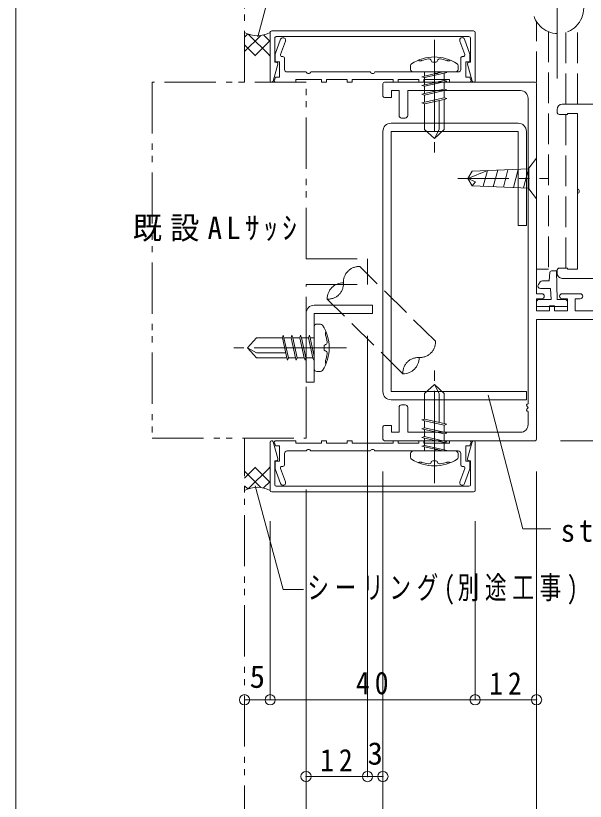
# Model space of a CAD drawing. Units: millimetres at full size, sheet at 1:2. Extents: x -822 to 1661, y 616 to 1163.
# Drawn here: x 17.6 to 128.7, y 805.7 to 959 of the extents above; entities that cross this region are included whole.
import ezdxf
from ezdxf.enums import TextEntityAlignment as Align

# ---------------------------------------------------------------- set-up
doc = ezdxf.new("R2010")
doc.units = ezdxf.units.MM
doc.header["$LTSCALE"] = 2
doc.header["$PDMODE"] = 32
doc.header["$PDSIZE"] = 2
for name, pattern in [('CHAIN1', [8, 5, -1, 1, -1]), ('CHAIN2', [12, 9, -1, 1, -1]), ('DASHED3', [4, 3, -1]), ('DOUBLE_CHAIN1', [8.8, 5, -1, 0.6, -0.6, 0.6, -1]), ('DOUBLE_CHAIN2', [12.8, 9, -1, 0.6, -0.6, 0.6, -1])]:
    doc.linetypes.add(name, pattern=pattern)
for name, color, linetype, lineweight in [('0-0_free', 7, 'Continuous', 15), ('1-8_kanamono', 6, 'Continuous', 9), ('2-0_0', 2, 'DOUBLE_CHAIN1', 15), ('2-1_20_図枠', 7, 'Continuous', 15), ('2-2_22_配置点', 6, 'Continuous', 9), ('2-4_ADD_LINE', 3, 'Continuous', 9), ('2-7_01_躯体', 6, 'Continuous', 9), ('F-E', 5, 'Continuous', 9)]:
    doc.layers.add(name, color=color, linetype=linetype, lineweight=lineweight)
doc.styles.add('ＭＳ ゴシック', font='')
doc.styles.get('ＭＳ ゴシック').set_extended_font_data('MS Gothic')

# ---------------------------------------------------------------- blocks, each defined once
blk = doc.blocks.new('ANE605n.')
at = {"layer": '0-0_free'}
for p, q in [((0.36, 165.95), (4.71, 154)), ((20, 154), (4.71, 154)), ((84, 174), (6, 174)), ((20, 94), (20, 154)), ((84, 174), (84, 164)), ((184, 164), (84, 164)), ((204, 174), (204, 164)), ((284, 164), (204, 164)), ((304, 174), (304, 164)), ((364, 164), (304, 164)), ((364, 164), (464, 164)), ((464, 174), (464, 164)), ((464, 174), (484, 174)), ((484, 174), (484, 164)), ((484, 164), (564, 164)), ((564, 174), (584, 174)), ((564, 174), (564, 164)), ((584, 174), (584, 164)), ((584, 164), (684, 164)), ((684, 174), (762, 174)), ((684, 174), (684, 164)), ((748, 94), (748, 154)), ((748, 154), (763.29, 154)), ((767.64, 165.95), (763.29, 154)), ((40, 80), (40, 124)), ((124.83, 134), (50, 134)), ((374.83, 134), (143.17, 134)), ((393.17, 134), (624.83, 134)), ((643.17, 134), (718, 134)), ((728, 80), (728, 124)), ((4, 94), (4, 64)), ((20, 94), (4, 94)), ((748, 94), (764, 94)), ((764, 94), (764, 64)), ((4, 64), (24.9, 6.58)), ((43.69, 13.42), (24.57, 65.95)), ((34, 74), (30.21, 74)), ((724.31, 13.42), (743.43, 65.95)), ((734, 74), (737.79, 74)), ((764, 64), (743.1, 6.58))]:
    blk.add_line(p, q, dxfattribs=at)
for points in [[(204, 174), (184, 174), (184, 164)], [(304, 174), (284, 174), (284, 164)]]:
    blk.add_lwpolyline(points, dxfattribs=at)
for centre, radius, start, end in [((6, 168), 6, 90, 200), ((762, 168), 6, 340, 90), ((50, 124), 10, 90, 180), ((134, 130), 10, 23.57818, 156.42182), ((384, 130), 10, 23.57818, 156.42182), ((634, 130), 10, 23.57818, 156.42182), ((718, 124), 10, 0, 90), ((30.21, 68), 6, 90, 200), ((34, 80), 6, 270, 0), ((734, 80), 6, 180, 270), ((737.79, 68), 6, 340, 90), ((34.3, 10), 10, 200, 20), ((733.7, 10), 10, 160, 340)]:
    blk.add_arc(centre, radius, start, end, dxfattribs=at)
blk = doc.blocks.new('ANE606n.')
at = {"layer": '0-0_free'}
for p, q in [((0, 6), (0, 194.31)), ((29.61, 130.13), (11.17, 195.85)), ((770.39, 130.13), (788.83, 195.85)), ((788.83, 195.85), (790, 200)), ((800, 6), (800, 194.31)), ((18, 122), (18, 28)), ((24, 122), (18, 122)), ((776, 122), (782, 122)), ((782, 122), (782, 28)), ((6, 0), (794, 0)), ((24, 22), (776, 22))]:
    blk.add_line(p, q, dxfattribs=at)
for centre, radius, start, end in [((5.69, 194.31), 5.69, 15.67705, 180), ((794.31, 194.31), 5.69, 0, 164.32295), ((24, 128), 6, 270, 20.77483), ((776, 128), 6, 159.22517, 270), ((6, 6), 6, 180, 270), ((24, 28), 6, 180, 270), ((776, 28), 6, 270, 0), ((794, 6), 6, 270, 0)]:
    blk.add_arc(centre, radius, start, end, dxfattribs=at)

msp = doc.modelspace()

# ---------------------------------------------------------------- linework, layer by layer
at = {"layer": '1-8_kanamono', "color": 134}
msp.add_lwpolyline([(109.774, 884.919), (116.536, 858.86), (121.979, 858.86)], dxfattribs=at)
at = {"layer": '2-0_0'}
for p, q in [((62.216, 946.052), (62.216, 1061.955)), ((74.216, 911.552), (74.216, 946.052)), ((74.216, 911.552), (86.216, 911.552)), ((86.216, 906.552), (86.216, 911.552)), ((74.216, 906.552), (86.216, 906.552)), ((74.216, 876.552), (74.216, 906.552)), ((44.216, 876.552), (74.216, 876.552)), ((62.216, 745.932), (62.216, 876.552))]:
    msp.add_line(p, q, dxfattribs=at)
msp.add_lwpolyline([(74.216, 946.052), (44.216, 946.052), (44.216, 876.552)], dxfattribs=at)
at = {"layer": '2-1_20_図枠', "color": 3, "lineweight": 9}
msp.add_line((123.216, 1027.359), (123.216, 946.752), dxfattribs=at)
at = {"layer": '2-1_20_図枠', "color": 1, "linetype": 'DASHED3', "lineweight": 9}
for p, q in [((119.216, 946.052), (119.216, 957.832)), ((127.216, 941.752), (127.216, 957.312)), ((121.516, 955.932), (121.516, 909.552)), ((124.916, 941.752), (124.916, 955.792)), ((124.916, 909.752), (124.916, 939.752)), ((119.216, 909.552), (121.516, 909.552))]:
    msp.add_line(p, q, dxfattribs=at)
at = {"layer": '2-1_20_図枠'}
for p, q in [((89.216, 943.352), (89.216, 945.752)), ((89.516, 946.052), (118.916, 946.052)), ((119.216, 945.752), (119.216, 904.752)), ((90.866, 944.402), (92.366, 944.402)), ((90.866, 943.052), (90.866, 944.402)), ((92.366, 939.552), (92.366, 944.402)), ((94.066, 944.402), (116.066, 944.402)), ((94.066, 939.552), (94.066, 944.402)), ((90.866, 943.052), (89.516, 943.052)), ((117.566, 942.902), (117.566, 883.272)), ((124.216, 941.752), (212.216, 941.752)), ((123.216, 940.252), (123.216, 940.752)), ((92.866, 939.052), (93.566, 939.052)), ((125.216, 939.752), (123.716, 939.752)), ((125.216, 939.952), (125.216, 939.752)), ((125.216, 939.952), (127.216, 939.952)), ((127.216, 939.952), (127.216, 925.212)), ((127.216, 909.552), (127.216, 924.292)), ((125.216, 909.752), (123.716, 909.752)), ((121.776, 908.972), (121.696, 907.252)), ((122.236, 909.252), (123.076, 909.252)), ((123.216, 903.652), (123.076, 909.252)), ((123.216, 908.752), (123.216, 909.252)), ((119.576, 906.552), (119.936, 907.052)), ((120.336, 907.252), (121.696, 907.252)), ((124.216, 907.752), (212.216, 907.752)), ((119.976, 905.752), (121.956, 905.752)), ((121.956, 905.752), (122.036, 903.652)), ((120.216, 904.752), (119.216, 904.752)), ((119.216, 903.752), (119.216, 901.402)), ((120.216, 903.752), (119.216, 903.752)), ((122.036, 903.652), (119.716, 903.652)), ((124.716, 903.652), (123.216, 903.652)), ((127.716, 904.752), (124.216, 904.752)), ((125.216, 903.752), (124.216, 903.752)), ((125.216, 903.752), (125.216, 901.402)), ((126.716, 903.752), (126.716, 901.402)), ((127.716, 903.752), (126.716, 903.752)), ((125.216, 902.252), (119.216, 902.252)), ((121.716, 902.402), (121.716, 901.402)), ((122.716, 902.402), (121.716, 902.402)), ((122.716, 902.402), (122.716, 901.402)), ((121.716, 901.402), (119.216, 901.402)), ((125.216, 901.402), (122.716, 901.402)), ((132.716, 901.402), (126.716, 901.402)), ((133.916, 899.752), (119.216, 899.752)), ((119.216, 899.752), (119.216, 876.352)), ((92.366, 882.552), (92.366, 877.702)), ((92.866, 883.052), (93.566, 883.052)), ((94.066, 882.552), (94.066, 877.702)), ((117.566, 881.752), (117.566, 879.202)), ((90.866, 879.052), (89.516, 879.052)), ((90.866, 879.052), (90.866, 877.702)), ((89.216, 878.752), (89.216, 876.352)), ((92.366, 877.702), (90.866, 877.702)), ((116.066, 877.702), (94.066, 877.702)), ((118.916, 876.052), (89.516, 876.052))]:
    msp.add_line(p, q, dxfattribs=at)
at = {"layer": '2-1_20_図枠', "linetype": 'DOUBLE_CHAIN2'}
msp.add_line((127.216, 939.952), (127.216, 909.552), dxfattribs=at)
at = {"layer": '2-1_20_図枠', "color": 5, "lineweight": 9}
for p, q in [((115.616, 936.452), (115.616, 918.052)), ((117.216, 936.452), (117.216, 918.052)), ((117.216, 918.052), (115.616, 918.052))]:
    msp.add_line(p, q, dxfattribs=at)
at = {"layer": '2-1_20_図枠', "color": 6, "lineweight": 9}
for p, q in [((119.216, 931.252), (117.716, 929.252)), ((119.216, 931.252), (119.216, 923.252)), ((119.216, 930.852), (119.216, 923.652)), ((109.616, 928.806), (105.776, 927.252)), ((105.776, 927.252), (106.608, 928.692)), ((106.608, 928.692), (117.716, 929.115)), ((109.616, 928.806), (108.792, 925.729)), ((110.76, 925.654), (111.625, 928.883)), ((112.727, 925.579), (113.633, 928.959)), ((114.695, 925.504), (115.641, 929.036)), ((116.662, 925.429), (117.649, 929.112)), ((117.716, 929.252), (117.716, 925.252)), ((105.776, 927.252), (107.31, 926.6)), ((105.776, 927.252), (106.608, 925.812)), ((107.31, 926.6), (106.608, 925.812)), ((106.608, 925.812), (117.716, 925.389)), ((117.716, 925.252), (119.216, 923.252))]:
    msp.add_line(p, q, dxfattribs=at)
at = {"layer": '2-1_20_図枠', "color": 6, "linetype": 'CHAIN1', "lineweight": 9}
msp.add_line((103.81, 927.252), (121.48, 927.252), dxfattribs=at)
at = {"layer": '2-1_20_図枠'}
msp.add_lwpolyline([(125.216, 909.752), (125.216, 909.552), (127.216, 909.552)], dxfattribs=at)
at = {"layer": '2-1_20_図枠', "color": 1, "linetype": 'DASHED3', "lineweight": 9}
msp.add_circle((123.416, 960.552), 5, dxfattribs=at)
at = {"layer": '2-1_20_図枠'}
for centre, radius, start, end in [((89.516, 945.752), 0.3, 90, 180), ((118.916, 945.752), 0.3, 0, 90), ((89.516, 943.352), 0.3, 180, 270), ((116.066, 942.902), 1.5, 0, 90), ((124.216, 940.752), 1, 90, 180), ((123.716, 940.252), 0.5, 180, 270), ((92.866, 939.552), 0.5, 180, 270), ((93.566, 939.552), 0.5, 270, 0), ((127.016, 924.752), 0.5, 293.58, 66.42), ((123.716, 909.252), 0.5, 90, 180), ((122.236, 908.752), 0.5, 90, 154.21), ((124.216, 908.752), 1, 180, 270), ((119.976, 906.252), 0.5, 143.97, 270), ((120.336, 906.752), 0.5, 90, 143.97), ((119.716, 903.152), 0.5, 90, 180), ((120.216, 904.252), 0.5, 270, 90), ((124.216, 904.252), 0.5, 90, 270), ((124.716, 903.152), 0.5, 0, 90), ((127.716, 904.252), 0.5, 270, 90), ((92.866, 882.552), 0.5, 90, 180), ((93.566, 882.552), 0.5, 0, 90), ((117.566, 882.972), 0.3, 90, 246.42), ((117.566, 882.052), 0.3, 113.58, 270), ((117.366, 882.512), 0.2, 293.58, 66.42), ((89.516, 878.752), 0.3, 90, 180), ((116.066, 879.202), 1.5, 270, 0), ((89.516, 876.352), 0.3, 180, 270), ((118.916, 876.352), 0.3, 270, 0)]:
    msp.add_arc(centre, radius, start, end, dxfattribs=at)
at = {"layer": '2-1_20_図枠', "color": 5, "lineweight": 9}
msp.add_arc((115.616, 936.452), 1.6, 0, 90, dxfattribs=at)
at = {"layer": '2-2_22_配置点', "color": 5}
for p, q in [((115.616, 938.052), (90.816, 938.052)), ((89.216, 885.652), (89.216, 936.452)), ((90.816, 885.652), (90.816, 936.452)), ((115.616, 936.452), (90.816, 936.452)), ((75.816, 902.502), (87.216, 902.502)), ((87.216, 900.902), (87.216, 902.502)), ((87.216, 900.902), (75.816, 900.902)), ((75.816, 900.902), (75.816, 887.502)), ((117.216, 885.652), (90.816, 885.652)), ((117.216, 884.052), (117.216, 885.652)), ((90.816, 884.052), (117.216, 884.052))]:
    msp.add_line(p, q, dxfattribs=at)
at = {"layer": '2-2_22_配置点', "color": 5, "linetype": 'DASHED3'}
for p, q in [((99.493, 895.472), (84.69, 910.067)), ((93.129, 889.108), (78.326, 903.703))]:
    msp.add_line(p, q, dxfattribs=at)
at = {"layer": '2-2_22_配置点'}
for p, q in [((77.038, 898.825), (76.303, 898.825)), ((75.816, 898.338), (75.816, 890.066)), ((78.103, 897.349), (78.085, 897.322)), ((62.816, 894.202), (64.568, 896.148)), ((69.614, 896.148), (64.568, 896.148)), ((69.614, 896.148), (70.465, 892.255)), ((69.913, 896.148), (70.764, 892.255)), ((71.317, 896.148), (69.913, 896.148)), ((71.317, 896.148), (72.168, 892.255)), ((71.616, 896.148), (72.467, 892.255)), ((73.02, 896.148), (71.616, 896.148)), ((73.02, 896.148), (73.169, 896.635)), ((73.02, 896.148), (73.872, 892.255)), ((73.169, 896.635), (73.319, 896.148)), ((73.319, 896.148), (74.17, 892.255)), ((74.723, 896.148), (73.319, 896.148)), ((74.723, 896.148), (74.873, 896.635)), ((74.723, 896.148), (75.575, 892.255)), ((74.873, 896.635), (75.022, 896.148)), ((75.022, 896.148), (75.816, 892.517)), ((75.816, 896.148), (75.022, 896.148)), ((78, 897.01), (78.014, 896.792)), ((64.568, 893.229), (62.816, 894.202)), ((62.816, 894.202), (64.568, 892.255)), ((77.734, 894.494), (77.734, 893.91)), ((78.032, 894.814), (77.929, 894.775)), ((70.252, 893.229), (64.568, 893.229)), ((77.929, 893.629), (78.032, 893.59)), ((70.465, 892.255), (64.568, 892.255)), ((72.168, 892.255), (70.764, 892.255)), ((73.872, 892.255), (72.467, 892.255)), ((74.021, 891.769), (73.872, 892.255)), ((74.17, 892.255), (74.021, 891.769)), ((75.575, 892.255), (74.17, 892.255)), ((75.724, 891.769), (75.575, 892.255)), ((75.816, 892.069), (75.724, 891.769)), ((78, 891.394), (78.014, 891.612)), ((78.103, 891.054), (78.085, 891.081)), ((77.038, 889.579), (76.303, 889.579))]:
    msp.add_line(p, q, dxfattribs=at)
at = {"layer": '2-2_22_配置点', "linetype": 'CHAIN2'}
msp.add_line((82.102, 894.202), (59.359, 894.202), dxfattribs=at)
at = {"layer": '2-2_22_配置点', "color": 5}
msp.add_lwpolyline([(74.216, 900.902), (74.216, 887.502), (75.816, 887.502)], dxfattribs=at)
at = {"layer": '2-2_22_配置点'}
for points in [[(69.614, 896.148), (69.763, 896.635), (69.913, 896.148)], [(71.317, 896.148), (71.466, 896.635), (71.616, 896.148)], [(70.764, 892.255), (70.615, 891.769), (70.465, 892.255)], [(72.467, 892.255), (72.318, 891.769), (72.168, 892.255)]]:
    msp.add_lwpolyline(points, dxfattribs=at)
at = {"layer": '2-2_22_配置点', "color": 5}
for centre, start, end in [((90.816, 936.452), 90, 180), ((75.816, 900.902), 90, 180), ((90.816, 885.652), 180, 270)]:
    msp.add_arc(centre, 1.6, start, end, dxfattribs=at)
at = {"layer": '2-2_22_配置点', "color": 5, "linetype": 'DASHED3'}
for centre, radius, start, end in [((84.594, 906.981), 3.087, 88.21138, 181.78679), ((78.522, 906.689), 2.992, 266.2429, 3.75621), ((81.51, 903.701), 3.184, 90.03918, 179.9617), ((96.408, 895.376), 3.087, 268.21321, 1.78862), ((96.115, 889.304), 2.992, 86.24379, 183.7571), ((93.127, 892.292), 3.184, 270.0383, 359.96082)]:
    msp.add_arc(centre, radius, start, end, dxfattribs=at)
at = {"layer": '2-2_22_配置点'}
for centre, radius, start, end in [((76.303, 898.338), 0.487, 90, 180), ((77.038, 898.338), 0.487, 36.72725, 90), ((70.59, 894.202), 8.146, 327.07889, 32.9211), ((78.499, 897.042), 0.5, 145.91008, 183.73288), ((78.513, 896.824), 0.5, 183.73288, 198.31367), ((70.59, 894.202), 7.846, 8.45389, 18.31367), ((78.034, 894.494), 0.3, 110.56798, 180), ((77.856, 895.282), 0.5, 290.56799, 8.45389), ((78.034, 893.91), 0.3, 180, 249.43199), ((77.856, 893.122), 0.5, 351.54608, 69.43199), ((70.59, 894.202), 7.846, 341.68631, 351.5461), ((78.499, 891.362), 0.5, 176.26709, 214.08989), ((78.513, 891.579), 0.5, 161.68631, 176.26711), ((76.303, 890.066), 0.487, 180, 270), ((77.038, 890.066), 0.487, 270, 323.27272)]:
    msp.add_arc(centre, radius, start, end, dxfattribs=at)
at = {"layer": '2-4_ADD_LINE'}
for p, q in [((86.216, 810.482), (86.216, 896.502)), ((167.964, 876.052), (123.861, 876.052)), ((89.216, 796.414), (89.216, 870.052)), ((119.216, 779.414), (119.216, 870.052)), ((74.216, 762.414), (74.216, 866.502)), ((67.216, 825.482), (67.216, 860.352)), ((107.216, 825.482), (107.216, 860.352)), ((62.216, 825.482), (67.216, 825.482)), ((67.216, 825.482), (107.216, 825.482)), ((107.216, 825.482), (119.216, 825.482)), ((86.216, 810.482), (74.216, 810.482)), ((89.216, 810.482), (86.216, 810.482))]:
    msp.add_line(p, q, dxfattribs=at)
at = {"layer": '2-4_ADD_LINE', "color": 134}
for points in [[(64.792, 954.896), (70.214, 975.131), (74.241, 975.131)], [(64.305, 867.225), (69.727, 846.99), (73.753, 846.99)]]:
    msp.add_lwpolyline(points, dxfattribs=at)
at = {"layer": '2-4_ADD_LINE', "color": 5}
for p in [(62.216, 825.482), (67.216, 825.482), (107.216, 825.482), (119.216, 825.482), (74.216, 810.482), (86.216, 810.482), (89.216, 810.482)]:
    msp.add_point(p, dxfattribs=at)
at = {"layer": '2-7_01_躯体', "color": 4, "lineweight": 5}
for p, q in [((62.842, 955.473), (62.216, 954.847)), ((65.374, 955.177), (62.216, 952.019)), ((67.191, 951.192), (62.949, 955.435)), ((67.216, 954.191), (64.218, 951.192)), ((67.216, 953.995), (65.936, 955.276)), ((64.363, 951.192), (62.216, 953.339)), ((67.216, 951.362), (67.047, 951.192)), ((64.363, 870.911), (62.216, 868.765)), ((65.374, 866.927), (62.216, 870.085)), ((67.191, 870.911), (62.949, 866.669)), ((67.216, 867.913), (64.218, 870.911)), ((67.216, 870.742), (67.047, 870.911)), ((67.216, 868.108), (65.936, 866.828)), ((62.842, 866.631), (62.216, 867.256))]:
    msp.add_line(p, q, dxfattribs=at)
at = {"layer": '2-7_01_躯体', "linetype": 'CHAIN2'}
for p, q in [((99.258, 954.338), (99.258, 931.595)), ((99.258, 867.766), (99.258, 890.509))]:
    msp.add_line(p, q, dxfattribs=at)
at = {"layer": '2-7_01_躯体'}
for p, q in [((96.111, 950.339), (96.138, 950.321)), ((96.451, 950.236), (96.668, 950.25)), ((98.646, 950.267), (98.685, 950.164)), ((98.966, 949.969), (99.55, 949.969)), ((99.831, 950.164), (99.87, 950.267)), ((102.066, 950.236), (101.848, 950.25)), ((102.406, 950.339), (102.379, 950.321)), ((94.635, 949.273), (94.635, 948.538)), ((95.122, 948.052), (103.394, 948.052)), ((97.312, 947.257), (100.943, 948.052)), ((97.312, 948.052), (97.312, 947.257)), ((101.691, 947.96), (101.205, 947.81)), ((101.391, 948.052), (101.691, 947.96)), ((103.881, 949.273), (103.881, 948.538)), ((96.825, 947.108), (97.312, 947.257)), ((97.312, 946.959), (96.825, 947.108)), ((97.312, 946.959), (101.205, 947.81)), ((97.312, 946.959), (97.312, 945.554)), ((97.312, 945.554), (101.205, 946.406)), ((101.205, 947.81), (101.205, 946.406)), ((101.205, 946.406), (101.691, 946.256)), ((96.825, 945.405), (97.312, 945.554)), ((97.312, 945.255), (96.825, 945.405)), ((97.312, 945.255), (101.205, 946.107)), ((97.312, 945.255), (97.312, 943.851)), ((101.691, 946.256), (101.205, 946.107)), ((101.205, 946.107), (101.205, 944.703)), ((97.312, 943.851), (101.205, 944.703)), ((97.312, 943.552), (101.205, 944.404)), ((97.312, 943.552), (97.312, 942.148)), ((101.205, 944.404), (101.205, 943)), ((97.312, 942.148), (101.205, 943)), ((97.312, 941.849), (101.205, 942.701)), ((97.312, 941.849), (97.312, 936.804)), ((100.231, 942.488), (100.231, 936.804)), ((101.205, 942.701), (101.205, 936.804)), ((99.258, 935.052), (97.312, 936.804)), ((100.231, 936.804), (99.258, 935.052)), ((99.258, 935.052), (101.205, 936.804)), ((99.258, 887.052), (97.312, 885.3)), ((100.231, 885.3), (99.258, 887.052)), ((99.258, 887.052), (101.205, 885.3)), ((97.312, 880.255), (97.312, 885.3)), ((100.231, 879.616), (100.231, 885.3)), ((101.205, 879.403), (101.205, 885.3)), ((97.312, 880.255), (101.205, 879.403)), ((97.312, 879.956), (101.205, 879.104)), ((97.312, 878.551), (97.312, 879.956)), ((101.205, 877.7), (101.205, 879.104)), ((97.312, 878.551), (101.205, 877.7)), ((97.312, 878.253), (101.205, 877.401)), ((97.312, 876.848), (97.312, 878.253)), ((101.205, 875.997), (101.205, 877.401)), ((97.312, 876.848), (96.825, 876.699)), ((96.825, 876.699), (97.312, 876.549)), ((97.312, 876.848), (101.205, 875.997)), ((97.312, 876.549), (101.205, 875.698)), ((97.312, 875.145), (97.312, 876.549)), ((101.691, 875.847), (101.205, 875.997)), ((101.205, 875.698), (101.691, 875.847)), ((97.312, 875.145), (96.825, 874.996)), ((96.825, 874.996), (97.312, 874.846)), ((97.312, 875.145), (101.205, 874.294)), ((97.312, 874.846), (100.943, 874.052)), ((97.312, 874.052), (97.312, 874.846)), ((101.205, 874.294), (101.205, 875.698)), ((101.691, 874.144), (101.205, 874.294)), ((94.635, 872.83), (94.635, 873.565)), ((95.122, 874.052), (103.394, 874.052)), ((101.391, 874.052), (101.691, 874.144)), ((103.881, 872.83), (103.881, 873.565)), ((96.111, 871.765), (96.138, 871.783)), ((96.451, 871.868), (96.668, 871.854)), ((98.646, 871.836), (98.685, 871.94)), ((98.966, 872.134), (99.55, 872.134)), ((99.831, 871.94), (99.87, 871.836)), ((102.066, 871.868), (101.848, 871.854)), ((102.406, 871.765), (102.379, 871.783))]:
    msp.add_line(p, q, dxfattribs=at)
for points in [[(97.312, 943.552), (96.825, 943.702), (97.312, 943.851)], [(101.205, 944.703), (101.691, 944.553), (101.205, 944.404)], [(97.312, 941.849), (96.825, 941.999), (97.312, 942.148)], [(101.205, 943), (101.691, 942.85), (101.205, 942.701)], [(97.312, 880.255), (96.825, 880.105), (97.312, 879.956)], [(101.205, 879.104), (101.691, 879.254), (101.205, 879.403)], [(97.312, 878.551), (96.825, 878.402), (97.312, 878.253)], [(101.205, 877.401), (101.691, 877.55), (101.205, 877.7)]]:
    msp.add_lwpolyline(points, dxfattribs=at)
at = {"layer": '2-7_01_躯体', "color": 4, "lineweight": 5}
for centre, start, end in [((64.716, 960.52), 242.33334, 297.66664), ((64.716, 861.583), 62.33336, 117.66666)]:
    msp.add_arc(centre, 5.384, start, end, dxfattribs=at)
at = {"layer": '2-7_01_躯体'}
for centre, radius, start, end in [((99.258, 942.826), 8.146, 57.07889, 122.9211), ((95.122, 949.273), 0.487, 126.72725, 180), ((96.418, 950.735), 0.5, 235.91008, 273.73288), ((96.636, 950.749), 0.5, 273.73288, 288.31367), ((99.258, 942.826), 7.846, 98.45389, 108.31367), ((98.178, 950.092), 0.5, 20.56799, 98.45389), ((98.966, 950.269), 0.3, 200.56798, 270), ((99.55, 950.269), 0.3, 270, 339.43199), ((100.338, 950.092), 0.5, 81.54608, 159.43199), ((99.258, 942.826), 7.846, 71.68631, 81.5461), ((101.881, 950.749), 0.5, 251.68631, 266.26711), ((102.098, 950.735), 0.5, 266.26709, 304.08989), ((103.394, 949.273), 0.487, 0, 53.27272), ((95.122, 948.538), 0.487, 180, 270), ((103.394, 948.538), 0.487, 270, 0), ((95.122, 873.565), 0.487, 90, 180), ((95.122, 872.83), 0.487, 180, 233.27275), ((103.394, 873.565), 0.487, 0, 90), ((103.394, 872.83), 0.487, 306.72728, 0), ((99.258, 879.278), 8.146, 237.0789, 302.92111), ((96.418, 871.369), 0.5, 86.26712, 124.08992), ((96.636, 871.355), 0.5, 71.68633, 86.26712), ((99.258, 879.278), 7.846, 251.68633, 261.54611), ((98.178, 872.012), 0.5, 261.54611, 339.43201), ((98.966, 871.834), 0.3, 90, 159.43202), ((99.55, 871.834), 0.3, 20.56801, 90), ((100.338, 872.012), 0.5, 200.56801, 278.45392), ((99.258, 879.278), 7.846, 278.4539, 288.31369), ((101.881, 871.355), 0.5, 93.73289, 108.31369), ((102.098, 871.369), 0.5, 55.91011, 93.73291)]:
    msp.add_arc(centre, radius, start, end, dxfattribs=at)
at = {"layer": 'F-E'}
msp.add_line((17.557, 616.22), (17.557, 1162.545), dxfattribs=at)

# ---------------------------------------------------------------- block references
at = {"layer": '2-7_01_躯体', "xscale": 0.05, "rotation": 180}
for name, p, yscale in [('ANE606n.', (107.216, 956.052), 0.05), ('ANE605n.', (106.416, 954.752), 0.05), ('ANE606n.', (107.216, 866.052), -0.05), ('ANE605n.', (106.416, 867.352), -0.05)]:
    msp.add_blockref(name, p, dxfattribs=dict(at, yscale=yscale))

# ---------------------------------------------------------------- texts
at = {"layer": '1-8_kanamono', "color": 7, "insert": (123.979, 855.86), "char_height": 4.399, "attachment_point": 7, "style": 'ＭＳ ゴシック'}
msp.add_mtext('\\T1.31;\\W0.9;st-1.6t\\~曲げ', dxfattribs=at)
at = {"layer": '2-4_ADD_LINE', "color": 7, "style": 'ＭＳ ゴシック'}
for s, p in [('5', (63.216, 826.482)), ('3', (86.216, 811.482))]:
    msp.add_text(s, height=4.399, dxfattribs=at).set_placement(p, align=Align.BOTTOM_LEFT)
at = {"layer": '2-4_ADD_LINE', "color": 7, "char_height": 4.399, "attachment_point": 7, "style": 'ＭＳ ゴシック'}
for s, insert in [('\\T1.28;\\W0.95;既設ALｻｯｼ', (40.402, 914.919)), ('\\T1.27;\\W0.7;シーリング(別途工事)', (74.488, 844.031)), ('\\T1.36;\\W0.9;40', (83.966, 826.482)), ('\\T1.36;\\W0.9;12', (109.966, 826.482)), ('\\T1.36;\\W0.9;12', (76.966, 811.482))]:
    msp.add_mtext(s, dxfattribs=dict(at, insert=insert))

doc.saveas('drawing.dxf')
